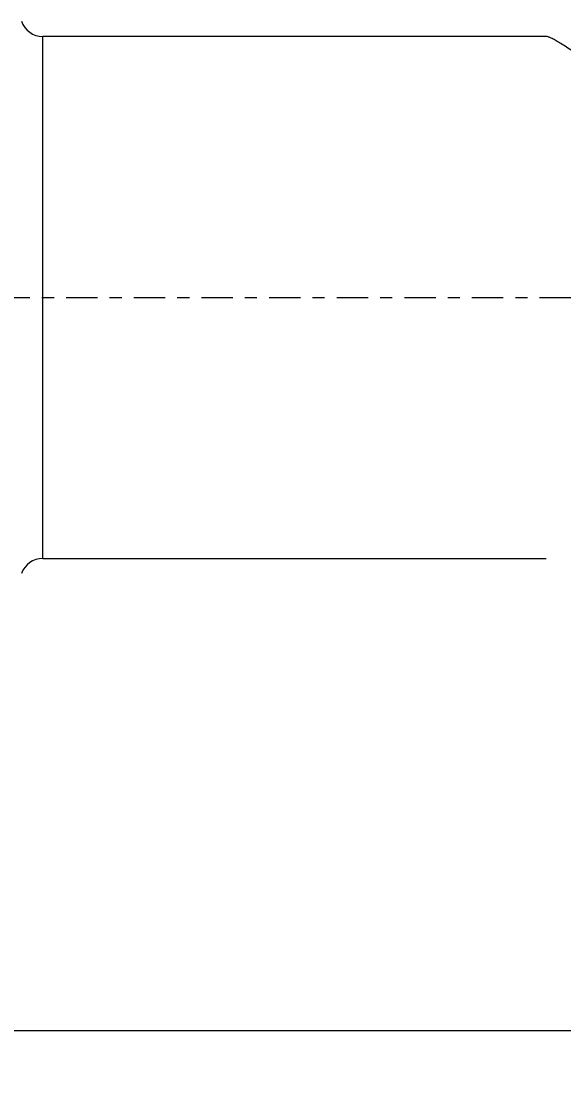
# Model space of a CAD drawing. Header units: millimetres. Extents: x -22 to 182, y -36 to 47.
# Drawn here: x 128.8 to 147.84, y -27.75 to 9.7 of the extents above; entities that cross this region are included whole.
import ezdxf

# ---------------------------------------------------------------- set-up
doc = ezdxf.new("R2010")
doc.units = ezdxf.units.MM
doc.linetypes.add('CENTER', pattern=[47.5, 22, -8.5, 8.5, -8.5])
for name, color, linetype in [('1', 4, 'Continuous'), ('SK2', 7, 'Continuous'), ('SK4', 2, 'CENTER')]:
    doc.layers.add(name, color=color, linetype=linetype)
doc.styles.add('iso_b_vert', font='simplex.shx')
doc.dimstyles.get("Standard").update_dxf_attribs({"dimtxt": 0.18, "dimasz": 0.18, "dimexe": 0.18, "dimexo": 0.0625, "dimgap": 0.09, "dimtad": 1, "dimzin": 0, "dimdsep": 52, "dimtxsty": 'Standard', "dimcen": 0.09, "dimadec": 0, "dimazin": 0, "dimtfac": 1, "dimtdec": 4, "dimtofl": 0, "dimtmove": 0, "dimatfit": 3, "dimfxl": 1, "dimtolj": 1, "dimtzin": 0, "dimarcsym": 0})

# ---------------------------------------------------------------- blocks, each defined once
blk = doc.blocks.new('_U2')
at = {"layer": 'SK2', "lineweight": 13}
for p, q in [((51, -11.58425), (51, -27.75)), ((170, -11.5875), (170, -27.75)), ((170, -25.75), (51, -25.75))]:
    blk.add_line(p, q, dxfattribs=at)
at = {"layer": 'SK2', "lineweight": 18}
for points in [[(51, -25.75), (54.499998, -25.289216), (54.500002, -26.210784)], [(170, -25.75), (166.500002, -26.210784), (166.499998, -25.289216)]]:
    blk.add_solid(points, dxfattribs=at)
at = {"layer": 'SK2', "lineweight": 18, "char_height": 3.5, "attachment_point": 7, "line_spacing_factor": 1.084337, "style": 'iso_b_vert'}
for s, insert in [('\\W0.7298;OHX =', (99.891635, -24.717366)), ('\\W0.5391;119', (116.4327, -24.717366))]:
    blk.add_mtext(s, dxfattribs=dict(at, insert=insert))

msp = doc.modelspace()

# ---------------------------------------------------------------- linework, layer by layer
at = {"layer": '1', "lineweight": 13}
msp.add_line((129.554, -9.165), (129.554, 9.165), dxfattribs=at)
at = {"layer": '1', "lineweight": 18}
for p, q in [((147.227, 9.165), (129.554, 9.165)), ((129.554, -9.165), (147.227, -9.165))]:
    msp.add_line(p, q, dxfattribs=at)
for centre, start, end in [((129.554, 9.965), 199.5915, 270), ((129.554, -9.965), 90, 160.4085)]:
    msp.add_arc(centre, 0.8, start, end, dxfattribs=at)
msp.add_open_spline([(159.863, 5.049), (159.691, 5.055), (159.519, 5.063), (159.176, 5.08), (159.004, 5.091), (158.662, 5.115), (158.491, 5.129), (158.149, 5.16), (157.979, 5.178), (157.468, 5.235), (157.13, 5.281), (156.46, 5.386), (156.127, 5.446), (155.469, 5.579), (155.143, 5.652), (154.498, 5.813), (154.178, 5.9), (153.546, 6.088), (153.234, 6.189), (152.771, 6.349), (152.617, 6.405), (152.389, 6.49), (152.313, 6.519), (152.199, 6.563), (152.162, 6.577), (152.086, 6.607), (151.749, 6.741), (151.423, 6.88), (150.862, 7.134), (150.591, 7.264), (150.2, 7.463), (150.072, 7.529), (149.884, 7.629), (149.822, 7.663), (149.7, 7.729), (149.64, 7.762), (149.345, 7.927), (149.125, 8.056), (148.716, 8.302), (148.528, 8.419), (148.312, 8.555), (148.27, 8.582), (148.188, 8.634), (148.148, 8.659), (148.031, 8.734), (147.959, 8.78), (147.755, 8.908), (147.64, 8.98), (147.493, 9.062), (147.449, 9.086), (147.389, 9.114), (147.361, 9.127), (147.335, 9.137), (147.319, 9.144), (147.311, 9.146), (147.272, 9.159), (147.244, 9.165), (147.221, 9.165), (147.219, 9.165)], degree=3, knots=[0, 0, 0, 0, 0.030252, 0.030252, 0.060503, 0.060503, 0.090755, 0.090755, 0.121007, 0.121007, 0.18151, 0.18151, 0.242014, 0.242014, 0.302517, 0.302517, 0.36302, 0.36302, 0.423524, 0.423524, 0.453775, 0.453775, 0.468901, 0.468901, 0.476464, 0.476464, 0.484027, 0.54453, 0.54453, 0.605034, 0.605034, 0.635285, 0.635285, 0.650411, 0.650411, 0.665537, 0.665537, 0.726041, 0.726041, 0.786544, 0.786544, 0.80167, 0.80167, 0.816796, 0.816796, 0.847047, 0.847047, 0.907551, 0.907551, 0.937802, 0.937802, 0.952928, 0.960491, 0.960491, 0.968054, 0.968054, 0.998306, 1, 1, 1, 1], dxfattribs=at)
at = {"layer": 'SK4', "lineweight": 18, "ltscale": 0.05}
msp.add_line((-5, 0), (175, 0), dxfattribs=at)

# ---------------------------------------------------------------- dimensions: what is measured, and where the dimension line sits
at = {"layer": 'SK2', "lineweight": 18}
dim = msp.add_linear_dim(base=(51, -25.75), p1=(170, -10), p2=(51, -9.997), dimstyle='Standard', override={"dimtxt": 3.5, "dimasz": 3.5, "dimexe": 2, "dimexo": 1.5875, "dimgap": 1.75, "dimtad": 1, "dimtih": 1, "dimtoh": 0, "dimdec": 2, "dimlfac": 1, "dimzin": 8, "dimdsep": 46, "dimlunit": 2, "dimpost": '<>', "dimtxsty": 'iso_b_vert', "dimsah": 1, "dimse1": 0, "dimse2": 0, "dimsd1": 0, "dimsd2": 0, "dimclrd": 2, "dimclre": 2, "dimclrt": 2, "dimtol": 0, "dimtm": -0.1, "dimtfac": 1, "dimtdec": 2, "dimtofl": 1, "dimtmove": 0, "dimtzin": 8, "dimlwd": 13, "dimlwe": 13}, dxfattribs=at)
dim.commit()
dim.dimension.update_dxf_attribs({"geometry": '_U2', "text_midpoint": (110.5, -25.75)})

doc.saveas('drawing.dxf')
